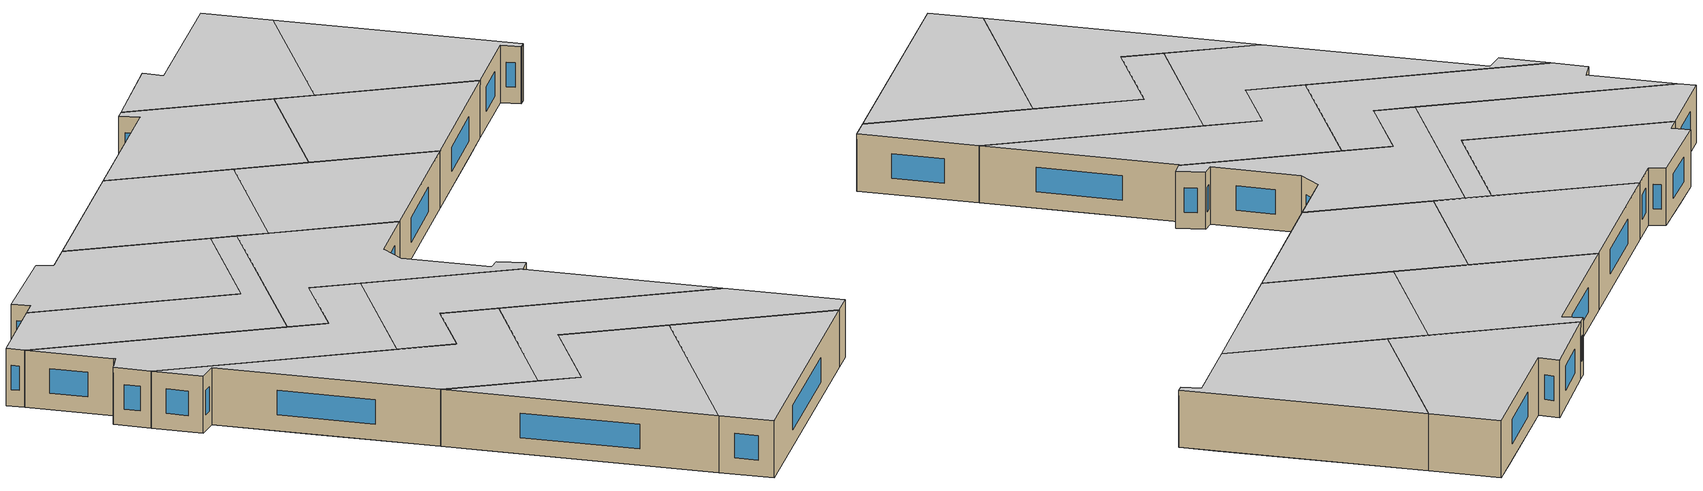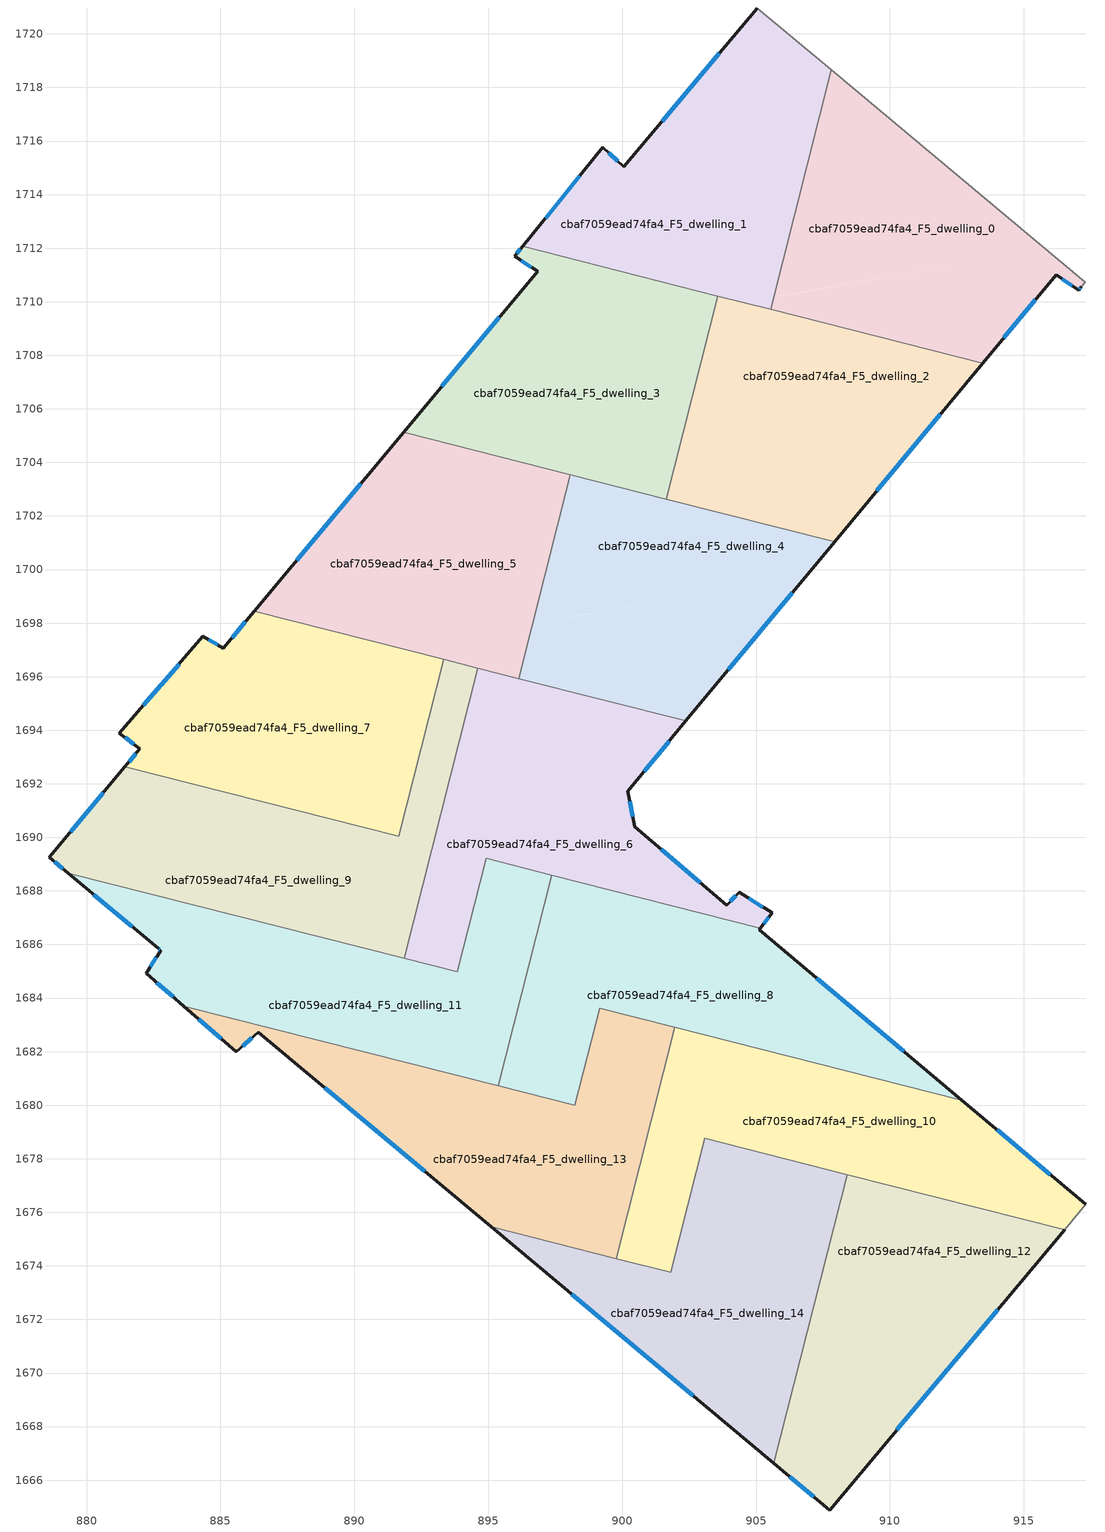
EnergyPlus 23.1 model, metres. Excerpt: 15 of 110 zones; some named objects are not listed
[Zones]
cbaf7059ead74fa4_F5_dwelling_0
 floor to cbaf7059ead74fa4_F4_dwelling_0 (EU_floor_Construction): 915.8,1711.97 905.69,1710.18 905.68,1710.25 907.81,1718.65 z15
 floor to cbaf7059ead74fa4_F4_dwelling_2 (EU_floor_Construction): 917.28,1710.74 917.04,1710.44 916.2,1711.01 913.46,1707.7 905.54,1709.71 905.66,1710.18 915.8,1711.97 z15
 wall outside (EU_wall_Construction): 913.46,1707.7 916.2,1711.01 917.04,1710.44 917.14,1710.56 z15:18
 wall to cbaf7059ead74fa4_F5_dwelling_1 (EU_wall_Construction): 907.81,1718.66 905.54,1709.71 z15:18
 wall adiabatic (EU_wall_Construction): 917.14,1710.56 917.28,1710.74 907.81,1718.66 z15:18
 wall to cbaf7059ead74fa4_F5_dwelling_2 (EU_wall_Construction): 905.54,1709.71 913.46,1707.7 z15:18
 window (EU_Window_Construction): 917.07,1710.47 917.11,1710.52 / 916.44,1710.85 916.8,1710.6 / 914.24,1708.65 915.42,1710.07 z15.86:17.14
 ceiling to cbaf7059ead74fa4_F6_dwelling_0 (EU_floor_Construction): 917.04,1710.44 917.14,1710.56 917.28,1710.74 907.81,1718.66 905.54,1709.71 913.46,1707.7 916.2,1711.01 z18
cbaf7059ead74fa4_F5_dwelling_1
 floor to cbaf7059ead74fa4_F4_dwelling_1 (EU_floor_Construction): 904,1719.72 905.68,1710.25 905.66,1710.18 904.52,1709.97 896.28,1712.06 899.28,1715.77 900.07,1715.04 z15
 floor to cbaf7059ead74fa4_F4_dwelling_0 (EU_floor_Construction): 907.81,1718.65 905.68,1710.25 904,1719.72 905.04,1720.97 z15
 floor to cbaf7059ead74fa4_F4_dwelling_2 (EU_floor_Construction): 905.66,1710.18 905.54,1709.71 904.52,1709.97 z15
 wall outside (EU_wall_Construction): 905.04,1720.97 900.07,1715.04 899.28,1715.77 896.28,1712.06 z15:18
 wall adiabatic (EU_wall_Construction): 907.81,1718.66 905.04,1720.97 z15:18
 wall to cbaf7059ead74fa4_F5_dwelling_3 (EU_wall_Construction): 896.28,1712.06 903.57,1710.21 z15:18
 wall to cbaf7059ead74fa4_F5_dwelling_2 (EU_wall_Construction): 903.57,1710.21 905.54,1709.71 z15:18
 window (EU_Window_Construction): 899.84,1715.24 899.51,1715.56 / 903.62,1719.27 901.49,1716.73 / 898.43,1714.71 897.14,1713.12 z15.86:17.14
 ceiling to cbaf7059ead74fa4_F6_dwelling_1 (EU_floor_Construction): 905.54,1709.71 907.81,1718.66 905.04,1720.97 900.07,1715.04 899.28,1715.77 896.28,1712.06 z18
cbaf7059ead74fa4_F5_dwelling_10
 floor to cbaf7059ead74fa4_F4_dwelling_12 (EU_floor_Construction): 912.68,1680.19 915.81,1677.56 911.1,1676.72 903.08,1678.76 903.06,1678.68 902.54,1681.59 905.28,1682.07 z15
 floor to cbaf7059ead74fa4_F4_dwelling_14 (EU_floor_Construction): 917.31,1676.29 916.52,1675.35 911.1,1676.72 915.81,1677.56 z15
 floor to cbaf7059ead74fa4_F4_dwelling_13 (EU_floor_Construction): 902.54,1681.59 903.06,1678.68 902.16,1675.14 899.89,1674.74 901.59,1681.42 z15
 floor to cbaf7059ead74fa4_F4_dwelling_10 (EU_floor_Construction): 905.28,1682.07 901.59,1681.42 901.97,1682.91 z15
 floor adiabatic (EU_floor_Construction): 902.16,1675.14 901.81,1673.75 899.77,1674.27 899.89,1674.74 z15
 wall outside (EU_wall_Construction): 917.31,1676.29 912.68,1680.19 z15:18
 wall adiabatic (EU_wall_Construction): 916.52,1675.35 917.31,1676.29 z15:18
 wall to cbaf7059ead74fa4_F5_dwelling_14 (EU_wall_Construction): 899.77,1674.27 901.81,1673.75 903.08,1678.76 908.4,1677.41 z15:18
 wall to cbaf7059ead74fa4_F5_dwelling_13 (EU_wall_Construction): 901.97,1682.91 899.77,1674.27 z15:18
 wall to cbaf7059ead74fa4_F5_dwelling_12 (EU_wall_Construction): 908.4,1677.41 916.52,1675.35 z15:18
 wall to cbaf7059ead74fa4_F5_dwelling_8 (EU_wall_Construction): 912.68,1680.19 901.97,1682.91 z15:18
 window (EU_Window_Construction): 915.99,1677.41 914,1679.08 z15.86:17.14
 ceiling to cbaf7059ead74fa4_F6_dwelling_10 (EU_floor_Construction): 916.52,1675.35 917.31,1676.29 912.68,1680.19 901.97,1682.91 899.77,1674.27 901.81,1673.75 903.08,1678.76 z18
cbaf7059ead74fa4_F5_dwelling_11
 floor to cbaf7059ead74fa4_F4_dwelling_11 (EU_floor_Construction): 896.9,1686.73 896.21,1686.61 896.48,1685.08 895.37,1680.72 883.64,1683.7 882.99,1684.26 891.02,1685.69 893.84,1684.97 894.16,1686.25 z15
 floor to cbaf7059ead74fa4_F4_dwelling_10 (EU_floor_Construction): 896.9,1686.73 896.48,1685.08 896.21,1686.61 z15
 floor to cbaf7059ead74fa4_F4_dwelling_9 (EU_floor_Construction): 891.02,1685.69 882.99,1684.26 882.22,1684.93 882.77,1685.77 882.67,1685.85 879.31,1688.66 z15
 floor to cbaf7059ead74fa4_F4_dwelling_8 (EU_floor_Construction): 897.37,1688.59 896.9,1686.73 894.16,1686.25 894.92,1689.21 z15
 wall outside (EU_wall_Construction): 879.31,1688.66 882.67,1685.85 882.77,1685.77 882.22,1684.93 883.64,1683.7 z15:18
 wall to cbaf7059ead74fa4_F5_dwelling_8 (EU_wall_Construction): 895.37,1680.72 897.37,1688.59 z15:18
 wall to cbaf7059ead74fa4_F5_dwelling_6 (EU_wall_Construction): 897.37,1688.59 894.92,1689.21 893.84,1684.97 891.86,1685.48 z15:18
 wall to cbaf7059ead74fa4_F5_dwelling_13 (EU_wall_Construction): 883.64,1683.7 895.37,1680.72 z15:18
 wall to cbaf7059ead74fa4_F5_dwelling_9 (EU_wall_Construction): 891.86,1685.48 879.31,1688.66 z15:18
 window (EU_Window_Construction): 882.63,1684.58 883.23,1684.05 / 882.61,1685.53 882.38,1685.17 / 882.7,1685.83 882.74,1685.8 / 880.27,1687.86 881.71,1686.66 z15.86:17.14
 ceiling to cbaf7059ead74fa4_F6_dwelling_11 (EU_floor_Construction): 895.37,1680.72 897.37,1688.59 894.92,1689.21 893.84,1684.97 879.31,1688.66 882.67,1685.85 882.77,1685.77 882.22,1684.93 883.64,1683.7 z18
cbaf7059ead74fa4_F5_dwelling_12
 floor to cbaf7059ead74fa4_F4_dwelling_14 (EU_floor_Construction): 916.52,1675.35 908.51,1665.79 907.25,1672.89 908.09,1676.19 911.1,1676.72 z15
 floor to cbaf7059ead74fa4_F4_dwelling_15 (EU_floor_Construction): 907.25,1672.89 908.51,1665.79 907.75,1664.88 905.66,1666.63 z15
 floor to cbaf7059ead74fa4_F4_dwelling_12 (EU_floor_Construction): 911.1,1676.72 908.09,1676.19 908.4,1677.41 z15
 wall outside (EU_wall_Construction): 905.66,1666.63 907.75,1664.88 916.52,1675.35 z15:18
 wall to cbaf7059ead74fa4_F5_dwelling_14 (EU_wall_Construction): 908.4,1677.41 905.66,1666.63 z15:18
 window (EU_Window_Construction): 906.26,1666.13 907.15,1665.38 / 910.26,1667.87 914.02,1672.36 z15.86:17.14
 ceiling to cbaf7059ead74fa4_F6_dwelling_12 (EU_floor_Construction): 907.75,1664.88 916.52,1675.35 908.4,1677.41 905.66,1666.63 z18
cbaf7059ead74fa4_F5_dwelling_13
 floor to cbaf7059ead74fa4_F4_dwelling_13 (EU_floor_Construction): 901.59,1681.42 899.89,1674.74 898.74,1674.53 895.11,1675.45 890.36,1679.43 896.31,1680.48 898.24,1679.99 898.46,1680.86 z15
 floor to cbaf7059ead74fa4_F4_dwelling_10 (EU_floor_Construction): 901.97,1682.91 901.59,1681.42 898.46,1680.86 899.16,1683.62 z15
 floor adiabatic (EU_floor_Construction): 899.89,1674.74 899.77,1674.27 898.74,1674.53 z15
 floor to cbaf7059ead74fa4_F4_dwelling_11 (EU_floor_Construction): 896.31,1680.48 890.36,1679.43 886.41,1682.72 885.59,1681.99 883.64,1683.7 z15
 wall outside (EU_wall_Construction): 883.64,1683.7 885.59,1681.99 886.41,1682.72 895.11,1675.45 z15:18
 wall to cbaf7059ead74fa4_F5_dwelling_8 (EU_wall_Construction): 901.97,1682.91 899.16,1683.62 898.24,1679.99 895.37,1680.72 z15:18
 wall to cbaf7059ead74fa4_F5_dwelling_14 (EU_wall_Construction): 895.11,1675.45 899.77,1674.27 z15:18
 window (EU_Window_Construction): 888.9,1680.65 892.63,1677.53 / 885.82,1682.2 886.18,1682.52 / 884.19,1683.21 885.03,1682.48 z15.86:17.14
 ceiling to cbaf7059ead74fa4_F6_dwelling_13 (EU_floor_Construction): 899.77,1674.27 901.97,1682.91 899.16,1683.62 898.24,1679.99 883.64,1683.7 885.59,1681.99 886.41,1682.72 895.11,1675.45 z18
cbaf7059ead74fa4_F5_dwelling_14
 floor to cbaf7059ead74fa4_F4_dwelling_15 (EU_floor_Construction): 906.71,1675.94 907.25,1672.89 905.66,1666.63 896.66,1674.16 898.74,1674.53 901.81,1673.75 902.16,1675.14 z15
 floor to cbaf7059ead74fa4_F4_dwelling_12 (EU_floor_Construction): 908.4,1677.41 908.09,1676.19 903.64,1675.4 903.06,1678.68 903.08,1678.76 z15
 floor to cbaf7059ead74fa4_F4_dwelling_13 (EU_floor_Construction): 898.74,1674.53 896.66,1674.16 895.11,1675.45 z15; 903.06,1678.68 903.64,1675.4 902.16,1675.14 z15
 floor to cbaf7059ead74fa4_F4_dwelling_14 (EU_floor_Construction): 908.09,1676.19 907.25,1672.89 906.71,1675.94 z15
 wall outside (EU_wall_Construction): 895.11,1675.45 905.66,1666.63 z15:18
 window (EU_Window_Construction): 898.12,1672.93 902.65,1669.15 z15.86:17.14
 ceiling to cbaf7059ead74fa4_F6_dwelling_14 (EU_floor_Construction): 905.66,1666.63 908.4,1677.41 903.08,1678.76 901.81,1673.75 895.11,1675.45 z18
cbaf7059ead74fa4_F5_dwelling_2
 floor to cbaf7059ead74fa4_F4_dwelling_2 (EU_floor_Construction): 913.46,1707.7 912,1705.94 903.64,1704.46 903.01,1707.99 903.47,1709.79 904.51,1709.97 z15
 floor adiabatic (EU_floor_Construction): 912,1705.94 907.93,1701.04 901.65,1702.63 902.04,1704.18 z15
 floor to cbaf7059ead74fa4_F4_dwelling_1 (EU_floor_Construction): 904.51,1709.97 903.47,1709.79 903.57,1710.21 z15
 floor to cbaf7059ead74fa4_F4_dwelling_3 (EU_floor_Construction): 903.01,1707.99 903.64,1704.46 902.04,1704.18 z15
 wall outside (EU_wall_Construction): 907.93,1701.04 913.46,1707.7 z15:18
 wall to cbaf7059ead74fa4_F5_dwelling_3 (EU_wall_Construction): 903.57,1710.21 901.65,1702.63 z15:18
 wall to cbaf7059ead74fa4_F5_dwelling_4 (EU_wall_Construction): 901.65,1702.63 907.93,1701.04 z15:18
 window (EU_Window_Construction): 909.51,1702.94 911.88,1705.8 z15.86:17.14
 ceiling to cbaf7059ead74fa4_F6_dwelling_2 (EU_floor_Construction): 907.93,1701.04 913.46,1707.7 903.57,1710.21 901.65,1702.63 z18
cbaf7059ead74fa4_F5_dwelling_3
 floor to cbaf7059ead74fa4_F4_dwelling_3 (EU_floor_Construction): 902.72,1709.65 903.01,1707.99 902.04,1704.18 898.22,1703.5 891.84,1705.12 894.38,1708.18 z15
 floor to cbaf7059ead74fa4_F4_dwelling_1 (EU_floor_Construction): 903.57,1710.21 903.46,1709.79 894.38,1708.18 896.85,1711.13 895.98,1711.7 896.28,1712.06 z15
 floor to cbaf7059ead74fa4_F4_dwelling_2 (EU_floor_Construction): 903.46,1709.79 903.01,1707.99 902.72,1709.65 z15
 floor adiabatic (EU_floor_Construction): 902.04,1704.18 901.65,1702.63 898.22,1703.5 z15
 wall outside (EU_wall_Construction): 896.28,1712.06 895.98,1711.7 896.85,1711.13 891.84,1705.12 z15:18
 wall to cbaf7059ead74fa4_F5_dwelling_5 (EU_wall_Construction): 891.84,1705.12 898.07,1703.54 z15:18
 wall to cbaf7059ead74fa4_F5_dwelling_4 (EU_wall_Construction): 898.07,1703.54 901.65,1702.63 z15:18
 window (EU_Window_Construction): 896.23,1711.54 896.6,1711.29 / 896.19,1711.96 896.07,1711.8 / 895.41,1709.41 893.27,1706.84 z15.86:17.14
 ceiling to cbaf7059ead74fa4_F6_dwelling_3 (EU_floor_Construction): 901.65,1702.63 903.57,1710.21 896.28,1712.06 895.98,1711.7 896.85,1711.13 891.84,1705.12 z18
cbaf7059ead74fa4_F5_dwelling_4
 floor to cbaf7059ead74fa4_F4_dwelling_4 (EU_floor_Construction): 907.93,1701.04 906.88,1699.77 898.27,1698.25 897.63,1701.83 898.05,1703.47 898.22,1703.5 z15
 floor to cbaf7059ead74fa4_F4_dwelling_6 (EU_floor_Construction): 906.88,1699.77 902.38,1694.35 896.14,1695.93 896.65,1697.96 z15
 floor to cbaf7059ead74fa4_F4_dwelling_5 (EU_floor_Construction): 897.63,1701.83 898.27,1698.25 896.65,1697.96 z15
 wall outside (EU_wall_Construction): 902.38,1694.35 907.93,1701.04 z15:18
 wall to cbaf7059ead74fa4_F5_dwelling_5 (EU_wall_Construction): 898.07,1703.54 896.14,1695.93 z15:18
 wall to cbaf7059ead74fa4_F5_dwelling_6 (EU_wall_Construction): 896.14,1695.93 902.38,1694.35 z15:18
 window (EU_Window_Construction): 903.97,1696.26 906.34,1699.13 z15.86:17.14
 ceiling to cbaf7059ead74fa4_F6_dwelling_4 (EU_floor_Construction): 902.38,1694.35 907.93,1701.04 898.07,1703.54 896.14,1695.93 z18
cbaf7059ead74fa4_F5_dwelling_5
 floor to cbaf7059ead74fa4_F4_dwelling_5 (EU_floor_Construction): 897.36,1703.35 897.63,1701.83 896.65,1697.96 891.64,1697.07 886.26,1698.44 889.14,1701.89 z15
 floor adiabatic (EU_floor_Construction): 896.65,1697.96 896.14,1695.93 891.64,1697.07 z15
 floor to cbaf7059ead74fa4_F4_dwelling_3 (EU_floor_Construction): 898.07,1703.54 898.05,1703.47 889.14,1701.89 891.84,1705.12 z15
 floor to cbaf7059ead74fa4_F4_dwelling_4 (EU_floor_Construction): 898.05,1703.47 897.63,1701.83 897.36,1703.35 z15
 wall outside (EU_wall_Construction): 891.84,1705.12 886.26,1698.44 z15:18
 wall to cbaf7059ead74fa4_F5_dwelling_7 (EU_wall_Construction): 886.26,1698.44 893.33,1696.64 z15:18
 wall to cbaf7059ead74fa4_F5_dwelling_9 (EU_wall_Construction): 893.34,1696.64 894.61,1696.32 z15:18
 wall to cbaf7059ead74fa4_F5_dwelling_6 (EU_wall_Construction): 894.61,1696.32 896.14,1695.93 z15:18
 window (EU_Window_Construction): 890.24,1703.21 887.86,1700.35 z15.86:17.14
 ceiling to cbaf7059ead74fa4_F6_dwelling_5 (EU_floor_Construction): 896.14,1695.93 898.07,1703.54 891.84,1705.12 886.26,1698.44 z18
cbaf7059ead74fa4_F5_dwelling_6
 floor to cbaf7059ead74fa4_F4_dwelling_8 (EU_floor_Construction): 901.79,1693.64 900.21,1691.72 900.47,1690.4 903.41,1687.89 901.48,1687.54 894.92,1689.21 894.16,1686.25 891.95,1685.85 893.56,1692.18 z15
 floor to cbaf7059ead74fa4_F4_dwelling_10 (EU_floor_Construction): 905.61,1687.18 905.16,1686.61 901.49,1687.54 903.41,1687.89 903.9,1687.47 904.37,1687.95 z15
 floor to cbaf7059ead74fa4_F4_dwelling_11 (EU_floor_Construction): 894.16,1686.25 893.84,1684.97 891.86,1685.48 891.95,1685.85 z15
 floor to cbaf7059ead74fa4_F4_dwelling_6 (EU_floor_Construction): 902.38,1694.35 901.79,1693.64 893.56,1692.18 894.61,1696.32 z15
 wall outside (EU_wall_Construction): 905.16,1686.61 905.61,1687.18 904.37,1687.95 903.9,1687.47 900.47,1690.4 900.21,1691.72 902.38,1694.35 z15:18
 wall to cbaf7059ead74fa4_F5_dwelling_9 (EU_wall_Construction): 894.61,1696.32 891.86,1685.48 z15:18
 wall to cbaf7059ead74fa4_F5_dwelling_8 (EU_wall_Construction): 897.37,1688.59 905.16,1686.61 z15:18
 window (EU_Window_Construction): 900.39,1690.78 900.28,1691.34 / 902.92,1688.31 901.45,1689.56 / 904.24,1687.81 904.04,1687.61 / 905.26,1687.4 904.73,1687.73 / 905.29,1686.77 905.48,1687.02 / 900.83,1692.47 901.76,1693.6 z15.86:17.14
 ceiling to cbaf7059ead74fa4_F6_dwelling_6 (EU_floor_Construction): 905.16,1686.61 905.61,1687.18 904.37,1687.95 903.9,1687.47 900.47,1690.4 900.21,1691.72 902.38,1694.35 894.61,1696.32 891.86,1685.48 893.84,1684.97 894.92,1689.21 z18
cbaf7059ead74fa4_F5_dwelling_7
 floor to cbaf7059ead74fa4_F4_dwelling_7 (EU_floor_Construction): 892.25,1696.92 892.72,1694.24 892.14,1691.93 887.48,1691.1 881.43,1692.64 881.99,1693.31 881.22,1693.9 882.59,1695.47 891.64,1697.07 z15
 floor to cbaf7059ead74fa4_F4_dwelling_5 (EU_floor_Construction): 891.64,1697.07 882.59,1695.47 884.35,1697.5 885.11,1697.06 886.26,1698.44 z15
 floor to cbaf7059ead74fa4_F4_dwelling_8 (EU_floor_Construction): 892.14,1691.93 891.66,1690.04 890.94,1690.22 890.68,1691.67 z15
 floor adiabatic (EU_floor_Construction): 893.34,1696.64 892.72,1694.24 892.25,1696.92 z15
 floor to cbaf7059ead74fa4_F4_dwelling_9 (EU_floor_Construction): 890.68,1691.67 890.94,1690.22 887.48,1691.1 z15
 wall outside (EU_wall_Construction): 886.26,1698.44 885.11,1697.06 884.35,1697.5 881.22,1693.9 881.99,1693.31 881.43,1692.64 z15:18
 wall to cbaf7059ead74fa4_F5_dwelling_9 (EU_wall_Construction): 881.43,1692.64 891.66,1690.04 893.34,1696.64 z15:18
 window (EU_Window_Construction): 881.44,1693.73 881.77,1693.48 / 883.46,1696.47 882.12,1694.93 / 884.9,1697.19 884.57,1697.37 / 885.93,1698.04 885.44,1697.45 / 881.83,1693.12 881.59,1692.83 z15.86:17.14
 ceiling to cbaf7059ead74fa4_F6_dwelling_7 (EU_floor_Construction): 891.66,1690.04 893.34,1696.64 886.26,1698.44 885.11,1697.06 884.35,1697.5 881.22,1693.9 881.99,1693.31 881.43,1692.64 z18
cbaf7059ead74fa4_F5_dwelling_8
 floor to cbaf7059ead74fa4_F4_dwelling_10 (EU_floor_Construction): 905.16,1686.61 905.11,1686.56 909.54,1682.83 905.28,1682.07 899.16,1683.62 898.46,1680.86 897.27,1680.65 896.48,1685.08 896.9,1686.73 901.49,1687.54 z15
 floor to cbaf7059ead74fa4_F4_dwelling_12 (EU_floor_Construction): 912.68,1680.19 905.28,1682.07 909.54,1682.83 z15
 floor to cbaf7059ead74fa4_F4_dwelling_11 (EU_floor_Construction): 896.48,1685.08 897.27,1680.65 896.31,1680.48 895.37,1680.72 z15
 floor to cbaf7059ead74fa4_F4_dwelling_8 (EU_floor_Construction): 901.48,1687.54 896.9,1686.73 897.37,1688.59 z15
 floor to cbaf7059ead74fa4_F4_dwelling_13 (EU_floor_Construction): 898.46,1680.86 898.24,1679.99 896.31,1680.48 z15
 wall outside (EU_wall_Construction): 912.68,1680.19 905.11,1686.56 905.16,1686.61 z15:18
 window (EU_Window_Construction): 910.51,1682.01 907.27,1684.74 z15.86:17.14
 ceiling to cbaf7059ead74fa4_F6_dwelling_8 (EU_floor_Construction): 912.68,1680.19 905.11,1686.56 905.16,1686.61 897.37,1688.59 895.37,1680.72 898.24,1679.99 899.16,1683.62 z18
cbaf7059ead74fa4_F5_dwelling_9
 floor to cbaf7059ead74fa4_F4_dwelling_8 (EU_floor_Construction): 893.56,1692.18 891.95,1685.85 891.72,1685.81 890.94,1690.22 891.66,1690.04 892.14,1691.93 z15
 floor to cbaf7059ead74fa4_F4_dwelling_9 (EU_floor_Construction): 890.94,1690.22 891.72,1685.81 891.02,1685.69 879.31,1688.66 878.61,1689.25 878.88,1689.58 887.48,1691.1 z15
 floor to cbaf7059ead74fa4_F4_dwelling_7 (EU_floor_Construction): 892.72,1694.24 893.1,1692.1 892.14,1691.93 z15; 887.48,1691.1 878.88,1689.58 881.43,1692.64 z15
 floor to cbaf7059ead74fa4_F4_dwelling_11 (EU_floor_Construction): 891.95,1685.85 891.86,1685.48 891.02,1685.69 z15
 floor to cbaf7059ead74fa4_F4_dwelling_6 (EU_floor_Construction): 894.61,1696.32 893.56,1692.18 893.1,1692.1 892.72,1694.24 893.34,1696.64 z15
 wall outside (EU_wall_Construction): 881.43,1692.64 878.61,1689.25 879.31,1688.66 z15:18
 window (EU_Window_Construction): 878.81,1689.08 879.11,1688.83 / 880.62,1691.67 879.41,1690.22 z15.86:17.14
 ceiling to cbaf7059ead74fa4_F6_dwelling_9 (EU_floor_Construction): 891.86,1685.48 894.61,1696.32 893.34,1696.64 891.66,1690.04 881.43,1692.64 878.61,1689.25 879.31,1688.66 z18
[Building]
EU S2 Campaign: North Axis=0; Terrain=City; Solar Distribution=FullExterior
[Site:Location]
Helsinki-Vantaa.AP: Latitude=60.317; Longitude=24.963; Time Zone=2; Elevation=54.6
[SizingPeriod:WeatherFileDays]
AnnualSizingPeriod: Begin Month=1; Begin Day of Month=1; End Month=12; End Day of Month=31; Day of Week for Start Day=Monday; Use Weather File Daylight Saving Period=No; Use Weather File Rain and Snow Indicators=No
[MATERIAL]
EU_InternalMass_Material: Roughness=MediumRough; Thickness=0.1; Conductivity=1; Density=1800; Specific Heat=900; Thermal Absorptance=0.9; Solar Absorptance=0.7; Visible Absorptance=0.7
[MATERIAL:NOMASS] Roughness=MediumRough; Thermal Absorptance=0.9; Solar Absorptance=0.7; Visible Absorptance=0.7
Name | Thermal Resistance
EU_wall_NoMass | 1.10183
EU_floor_NoMass | 1.70606
[WINDOWMATERIAL:SIMPLEGLAZINGSYSTEM]
EU_Window_SimpleGlazing: UFactor=3.11035; Solar Heat Gain Coefficient=0.8; Visible Transmittance=0.8
[CONSTRUCTION]
EU_wall_Construction: EU_wall_NoMass
EU_floor_Construction: EU_floor_NoMass
EU_Window_Construction: EU_Window_SimpleGlazing
EU_InternalMass_Construction: EU_InternalMass_Material
[ZONE] Type=1; Multiplier=1; Ceiling Height=autocalculate; Floor Area=autocalculate; Part of Total Floor Area=Yes
Name | Volume
cbaf7059ead74fa4_F5_dwelling_0 | 195.658
cbaf7059ead74fa4_F5_dwelling_1 | 195.685
cbaf7059ead74fa4_F5_dwelling_10 | 195.636
cbaf7059ead74fa4_F5_dwelling_11 | 195.661
cbaf7059ead74fa4_F5_dwelling_12; cbaf7059ead74fa4_F5_dwelling_2; cbaf7059ead74fa4_F5_dwelling_4; cbaf7059ead74fa4_F5_dwelling_6 | 195.662
cbaf7059ead74fa4_F5_dwelling_13 | 195.686
cbaf7059ead74fa4_F5_dwelling_14 | 195.667
cbaf7059ead74fa4_F5_dwelling_3 | 195.672
cbaf7059ead74fa4_F5_dwelling_5 | 195.664
cbaf7059ead74fa4_F5_dwelling_7 | 195.677
cbaf7059ead74fa4_F5_dwelling_8 | 195.67
cbaf7059ead74fa4_F5_dwelling_9 | 195.679
[INTERNALMASS] Construction=EU_InternalMass_Construction
Name | Zone or ZoneList | Surface Area
cbaf7059ead74fa4_F5_dwelling_0_EU_InternalMass | cbaf7059ead74fa4_F5_dwelling_0 | 65.2187
cbaf7059ead74fa4_F5_dwelling_1_EU_InternalMass | cbaf7059ead74fa4_F5_dwelling_1 | 65.2287
cbaf7059ead74fa4_F5_dwelling_2_EU_InternalMass | cbaf7059ead74fa4_F5_dwelling_2 | 65.223
cbaf7059ead74fa4_F5_dwelling_3_EU_InternalMass | cbaf7059ead74fa4_F5_dwelling_3 | 65.2241
cbaf7059ead74fa4_F5_dwelling_4_EU_InternalMass | cbaf7059ead74fa4_F5_dwelling_4 | 65.2201
cbaf7059ead74fa4_F5_dwelling_5_EU_InternalMass | cbaf7059ead74fa4_F5_dwelling_5 | 65.2249
cbaf7059ead74fa4_F5_dwelling_6_EU_InternalMass | cbaf7059ead74fa4_F5_dwelling_6 | 65.2201
cbaf7059ead74fa4_F5_dwelling_7_EU_InternalMass | cbaf7059ead74fa4_F5_dwelling_7 | 65.2251
cbaf7059ead74fa4_F5_dwelling_8_EU_InternalMass | cbaf7059ead74fa4_F5_dwelling_8 | 65.2246
cbaf7059ead74fa4_F5_dwelling_9_EU_InternalMass | cbaf7059ead74fa4_F5_dwelling_9 | 65.2262
cbaf7059ead74fa4_F5_dwelling_10_EU_InternalMass | cbaf7059ead74fa4_F5_dwelling_10 | 65.2129
cbaf7059ead74fa4_F5_dwelling_11_EU_InternalMass | cbaf7059ead74fa4_F5_dwelling_11 | 65.2199
cbaf7059ead74fa4_F5_dwelling_12_EU_InternalMass | cbaf7059ead74fa4_F5_dwelling_12 | 65.223
cbaf7059ead74fa4_F5_dwelling_13_EU_InternalMass | cbaf7059ead74fa4_F5_dwelling_13 | 65.2265
cbaf7059ead74fa4_F5_dwelling_14_EU_InternalMass | cbaf7059ead74fa4_F5_dwelling_14 | 65.2223
[OTHEREQUIPMENT] Fuel Type=Electricity; Design Level Calculation Method=Watts/Area; Power per Zone Floor Area=1; Fraction Latent=0; Fraction Radiant=0; Fraction Lost=0; Carbon Dioxide Generation Rate=0; EndUse Subcategory=EU_Step8_InternalGains
Name | Zone or ZoneList or Space or SpaceList | Schedule
EU_Step8_InternalGain_cbaf7059ead74fa4_F5_dwelling_0_f000 | cbaf7059ead74fa4_F5_dwelling_0 | EU_Step8_GainSchedule_cbaf7059ead74fa4_F5_dwelling_0_f000
EU_Step8_InternalGain_cbaf7059ead74fa4_F5_dwelling_1_f000 | cbaf7059ead74fa4_F5_dwelling_1 | EU_Step8_GainSchedule_cbaf7059ead74fa4_F5_dwelling_1_f000
EU_Step8_InternalGain_cbaf7059ead74fa4_F5_dwelling_2_f000 | cbaf7059ead74fa4_F5_dwelling_2 | EU_Step8_GainSchedule_cbaf7059ead74fa4_F5_dwelling_2_f000
EU_Step8_InternalGain_cbaf7059ead74fa4_F5_dwelling_3_f000 | cbaf7059ead74fa4_F5_dwelling_3 | EU_Step8_GainSchedule_cbaf7059ead74fa4_F5_dwelling_3_f000
EU_Step8_InternalGain_cbaf7059ead74fa4_F5_dwelling_4_f000 | cbaf7059ead74fa4_F5_dwelling_4 | EU_Step8_GainSchedule_cbaf7059ead74fa4_F5_dwelling_4_f000
EU_Step8_InternalGain_cbaf7059ead74fa4_F5_dwelling_5_f000 | cbaf7059ead74fa4_F5_dwelling_5 | EU_Step8_GainSchedule_cbaf7059ead74fa4_F5_dwelling_5_f000
EU_Step8_InternalGain_cbaf7059ead74fa4_F5_dwelling_6_f000 | cbaf7059ead74fa4_F5_dwelling_6 | EU_Step8_GainSchedule_cbaf7059ead74fa4_F5_dwelling_6_f000
EU_Step8_InternalGain_cbaf7059ead74fa4_F5_dwelling_7_f000 | cbaf7059ead74fa4_F5_dwelling_7 | EU_Step8_GainSchedule_cbaf7059ead74fa4_F5_dwelling_7_f000
EU_Step8_InternalGain_cbaf7059ead74fa4_F5_dwelling_8_f000 | cbaf7059ead74fa4_F5_dwelling_8 | EU_Step8_GainSchedule_cbaf7059ead74fa4_F5_dwelling_8_f000
EU_Step8_InternalGain_cbaf7059ead74fa4_F5_dwelling_9_f000 | cbaf7059ead74fa4_F5_dwelling_9 | EU_Step8_GainSchedule_cbaf7059ead74fa4_F5_dwelling_9_f000
EU_Step8_InternalGain_cbaf7059ead74fa4_F5_dwelling_10_f000 | cbaf7059ead74fa4_F5_dwelling_10 | EU_Step8_GainSchedule_cbaf7059ead74fa4_F5_dwelling_10_f000
EU_Step8_InternalGain_cbaf7059ead74fa4_F5_dwelling_11_f000 | cbaf7059ead74fa4_F5_dwelling_11 | EU_Step8_GainSchedule_cbaf7059ead74fa4_F5_dwelling_11_f000
EU_Step8_InternalGain_cbaf7059ead74fa4_F5_dwelling_12_f000 | cbaf7059ead74fa4_F5_dwelling_12 | EU_Step8_GainSchedule_cbaf7059ead74fa4_F5_dwelling_12_f000
EU_Step8_InternalGain_cbaf7059ead74fa4_F5_dwelling_13_f000 | cbaf7059ead74fa4_F5_dwelling_13 | EU_Step8_GainSchedule_cbaf7059ead74fa4_F5_dwelling_13_f000
EU_Step8_InternalGain_cbaf7059ead74fa4_F5_dwelling_14_f000 | cbaf7059ead74fa4_F5_dwelling_14 | EU_Step8_GainSchedule_cbaf7059ead74fa4_F5_dwelling_14_f000
[ZONEVENTILATION:DESIGNFLOWRATE] Schedule=EU_AlwaysOn; Design Flow Rate Calculation Method=AirChanges/Hour; Air Changes per Hour=0.756316; Ventilation Type=Natural; Fan Pressure Rise=0; Fan Total Efficiency=1; Constant Term Coefficient=1; Temperature Term Coefficient=0; Velocity Term Coefficient=0; Velocity Squared Term Coefficient=0; Minimum Indoor Temperature=-100; Maximum Indoor Temperature=100; Delta Temperature=-100; Minimum Outdoor Temperature=-100; Maximum Outdoor Temperature=100; Maximum Wind Speed=40
Name | Zone or ZoneList or Space or SpaceList
EU_ConstantAir_cbaf7059ead74fa4_F5_dwelling_0 | cbaf7059ead74fa4_F5_dwelling_0
EU_ConstantAir_cbaf7059ead74fa4_F5_dwelling_1 | cbaf7059ead74fa4_F5_dwelling_1
EU_ConstantAir_cbaf7059ead74fa4_F5_dwelling_2 | cbaf7059ead74fa4_F5_dwelling_2
EU_ConstantAir_cbaf7059ead74fa4_F5_dwelling_3 | cbaf7059ead74fa4_F5_dwelling_3
EU_ConstantAir_cbaf7059ead74fa4_F5_dwelling_4 | cbaf7059ead74fa4_F5_dwelling_4
EU_ConstantAir_cbaf7059ead74fa4_F5_dwelling_5 | cbaf7059ead74fa4_F5_dwelling_5
EU_ConstantAir_cbaf7059ead74fa4_F5_dwelling_6 | cbaf7059ead74fa4_F5_dwelling_6
EU_ConstantAir_cbaf7059ead74fa4_F5_dwelling_7 | cbaf7059ead74fa4_F5_dwelling_7
EU_ConstantAir_cbaf7059ead74fa4_F5_dwelling_8 | cbaf7059ead74fa4_F5_dwelling_8
EU_ConstantAir_cbaf7059ead74fa4_F5_dwelling_9 | cbaf7059ead74fa4_F5_dwelling_9
EU_ConstantAir_cbaf7059ead74fa4_F5_dwelling_10 | cbaf7059ead74fa4_F5_dwelling_10
EU_ConstantAir_cbaf7059ead74fa4_F5_dwelling_11 | cbaf7059ead74fa4_F5_dwelling_11
EU_ConstantAir_cbaf7059ead74fa4_F5_dwelling_12 | cbaf7059ead74fa4_F5_dwelling_12
EU_ConstantAir_cbaf7059ead74fa4_F5_dwelling_13 | cbaf7059ead74fa4_F5_dwelling_13
EU_ConstantAir_cbaf7059ead74fa4_F5_dwelling_14 | cbaf7059ead74fa4_F5_dwelling_14
[HVACTEMPLATE:ZONE:IDEALLOADSAIRSYSTEM] System Availability Schedule=EU_AlwaysOn; Maximum Heating Supply Air Temperature=50; Minimum Cooling Supply Air Temperature=13; Maximum Heating Supply Air Humidity Ratio=0.0156; Minimum Cooling Supply Air Humidity Ratio=0.0077; Heating Limit=NoLimit; Cooling Limit=NoLimit; Heating Availability Schedule=EU_AlwaysOn; Cooling Availability Schedule=EU_CoolingOff; Dehumidification Control Type=ConstantSensibleHeatRatio; Cooling Sensible Heat Ratio=0.7; Dehumidification Setpoint=60; Humidification Control Type=None; Humidification Setpoint=30; Outdoor Air Method=None; Outdoor Air Flow Rate per Person=0.00944; Outdoor Air Flow Rate per Zone Floor Area=0; Outdoor Air Flow Rate per Zone=0; Demand Controlled Ventilation Type=None; Outdoor Air Economizer Type=NoEconomizer; Heat Recovery Type=None; Sensible Heat Recovery Effectiveness=0.7; Latent Heat Recovery Effectiveness=0.65
Name | Template Thermostat
cbaf7059ead74fa4_F5_dwelling_0 | EU_HeatOnly_cbaf7059ead74fa4_F5_dwelling_0
cbaf7059ead74fa4_F5_dwelling_1 | EU_HeatOnly_cbaf7059ead74fa4_F5_dwelling_1
cbaf7059ead74fa4_F5_dwelling_2 | EU_HeatOnly_cbaf7059ead74fa4_F5_dwelling_2
cbaf7059ead74fa4_F5_dwelling_3 | EU_HeatOnly_cbaf7059ead74fa4_F5_dwelling_3
cbaf7059ead74fa4_F5_dwelling_4 | EU_HeatOnly_cbaf7059ead74fa4_F5_dwelling_4
cbaf7059ead74fa4_F5_dwelling_5 | EU_HeatOnly_cbaf7059ead74fa4_F5_dwelling_5
cbaf7059ead74fa4_F5_dwelling_6 | EU_HeatOnly_cbaf7059ead74fa4_F5_dwelling_6
cbaf7059ead74fa4_F5_dwelling_7 | EU_HeatOnly_cbaf7059ead74fa4_F5_dwelling_7
cbaf7059ead74fa4_F5_dwelling_8 | EU_HeatOnly_cbaf7059ead74fa4_F5_dwelling_8
cbaf7059ead74fa4_F5_dwelling_9 | EU_HeatOnly_cbaf7059ead74fa4_F5_dwelling_9
cbaf7059ead74fa4_F5_dwelling_10 | EU_HeatOnly_cbaf7059ead74fa4_F5_dwelling_10
cbaf7059ead74fa4_F5_dwelling_11 | EU_HeatOnly_cbaf7059ead74fa4_F5_dwelling_11
cbaf7059ead74fa4_F5_dwelling_12 | EU_HeatOnly_cbaf7059ead74fa4_F5_dwelling_12
cbaf7059ead74fa4_F5_dwelling_13 | EU_HeatOnly_cbaf7059ead74fa4_F5_dwelling_13
cbaf7059ead74fa4_F5_dwelling_14 | EU_HeatOnly_cbaf7059ead74fa4_F5_dwelling_14
[SIZING:ZONE] Zone Cooling Design Supply Air Temperature Input Method=SupplyAirTemperature; Zone Cooling Design Supply Air Temperature=13; Zone Heating Design Supply Air Temperature Input Method=SupplyAirTemperature; Zone Heating Design Supply Air Temperature=50; Zone Cooling Design Supply Air Humidity Ratio=0.008; Zone Heating Design Supply Air Humidity Ratio=0.008; Cooling Design Air Flow Method=DesignDay; Cooling Design Air Flow Rate=0; Cooling Minimum Air Flow per Zone Floor Area=0.000762; Cooling Minimum Air Flow=0; Cooling Minimum Air Flow Fraction=0.2; Heating Design Air Flow Method=DesignDay; Heating Design Air Flow Rate=0; Heating Maximum Air Flow per Zone Floor Area=0.002032; Heating Maximum Air Flow=0.141576; Heating Maximum Air Flow Fraction=0.3; Account for Dedicated Outdoor Air System=No; Dedicated Outdoor Air System Control Strategy=NeutralSupplyAir; Dedicated Outdoor Air Low Setpoint Temperature for Design=autosize; Dedicated Outdoor Air High Setpoint Temperature for Design=autosize; Zone Load Sizing Method=Sensible Load Only No Latent Load; Zone Latent Cooling Design Supply Air Humidity Ratio Input Method=HumidityRatioDifference; Zone Cooling Design Supply Air Humidity Ratio Difference=0.005; Zone Latent Heating Design Supply Air Humidity Ratio Input Method=HumidityRatioDifference; Zone Humidification Design Supply Air Humidity Ratio Difference=0.005
cbaf7059ead74fa4_F5_dwelling_0; cbaf7059ead74fa4_F5_dwelling_1; cbaf7059ead74fa4_F5_dwelling_2; cbaf7059ead74fa4_F5_dwelling_3; cbaf7059ead74fa4_F5_dwelling_4; cbaf7059ead74fa4_F5_dwelling_5; cbaf7059ead74fa4_F5_dwelling_6; cbaf7059ead74fa4_F5_dwelling_7; cbaf7059ead74fa4_F5_dwelling_8; cbaf7059ead74fa4_F5_dwelling_9; cbaf7059ead74fa4_F5_dwelling_10; cbaf7059ead74fa4_F5_dwelling_11; cbaf7059ead74fa4_F5_dwelling_12; cbaf7059ead74fa4_F5_dwelling_13; cbaf7059ead74fa4_F5_dwelling_14
[SCHEDULE:CONSTANT]
Name | Hourly Value
EU_AlwaysOn | 1
EU_CoolingOff | 0
[SCHEDULE:FILE] Column Number=1; Rows to Skip at Top=0; Number of Hours of Data=8760; Column Separator=Comma; Interpolate to Timestep=No; Minutes per Item=60; Adjust Schedule for Daylight Savings=Yes
Name | File
EU_Step8_GainSchedule_cbaf7059ead74fa4_F5_dwelling_0_f000 | ../../schedules/cbaf7059ead74fa4/cbaf7059ead74fa4_F5_dwelling_0_f000_gain.csv
EU_Step8_GainSchedule_cbaf7059ead74fa4_F5_dwelling_1_f000 | ../../schedules/cbaf7059ead74fa4/cbaf7059ead74fa4_F5_dwelling_1_f000_gain.csv
EU_Step8_GainSchedule_cbaf7059ead74fa4_F5_dwelling_2_f000 | ../../schedules/cbaf7059ead74fa4/cbaf7059ead74fa4_F5_dwelling_2_f000_gain.csv
EU_Step8_GainSchedule_cbaf7059ead74fa4_F5_dwelling_3_f000 | ../../schedules/cbaf7059ead74fa4/cbaf7059ead74fa4_F5_dwelling_3_f000_gain.csv
EU_Step8_GainSchedule_cbaf7059ead74fa4_F5_dwelling_4_f000 | ../../schedules/cbaf7059ead74fa4/cbaf7059ead74fa4_F5_dwelling_4_f000_gain.csv
EU_Step8_GainSchedule_cbaf7059ead74fa4_F5_dwelling_5_f000 | ../../schedules/cbaf7059ead74fa4/cbaf7059ead74fa4_F5_dwelling_5_f000_gain.csv
EU_Step8_GainSchedule_cbaf7059ead74fa4_F5_dwelling_6_f000 | ../../schedules/cbaf7059ead74fa4/cbaf7059ead74fa4_F5_dwelling_6_f000_gain.csv
EU_Step8_GainSchedule_cbaf7059ead74fa4_F5_dwelling_7_f000 | ../../schedules/cbaf7059ead74fa4/cbaf7059ead74fa4_F5_dwelling_7_f000_gain.csv
EU_Step8_GainSchedule_cbaf7059ead74fa4_F5_dwelling_8_f000 | ../../schedules/cbaf7059ead74fa4/cbaf7059ead74fa4_F5_dwelling_8_f000_gain.csv
EU_Step8_GainSchedule_cbaf7059ead74fa4_F5_dwelling_9_f000 | ../../schedules/cbaf7059ead74fa4/cbaf7059ead74fa4_F5_dwelling_9_f000_gain.csv
EU_Step8_GainSchedule_cbaf7059ead74fa4_F5_dwelling_10_f000 | ../../schedules/cbaf7059ead74fa4/cbaf7059ead74fa4_F5_dwelling_10_f000_gain.csv
EU_Step8_GainSchedule_cbaf7059ead74fa4_F5_dwelling_11_f000 | ../../schedules/cbaf7059ead74fa4/cbaf7059ead74fa4_F5_dwelling_11_f000_gain.csv
EU_Step8_GainSchedule_cbaf7059ead74fa4_F5_dwelling_12_f000 | ../../schedules/cbaf7059ead74fa4/cbaf7059ead74fa4_F5_dwelling_12_f000_gain.csv
EU_Step8_GainSchedule_cbaf7059ead74fa4_F5_dwelling_13_f000 | ../../schedules/cbaf7059ead74fa4/cbaf7059ead74fa4_F5_dwelling_13_f000_gain.csv
EU_Step8_GainSchedule_cbaf7059ead74fa4_F5_dwelling_14_f000 | ../../schedules/cbaf7059ead74fa4/cbaf7059ead74fa4_F5_dwelling_14_f000_gain.csv
